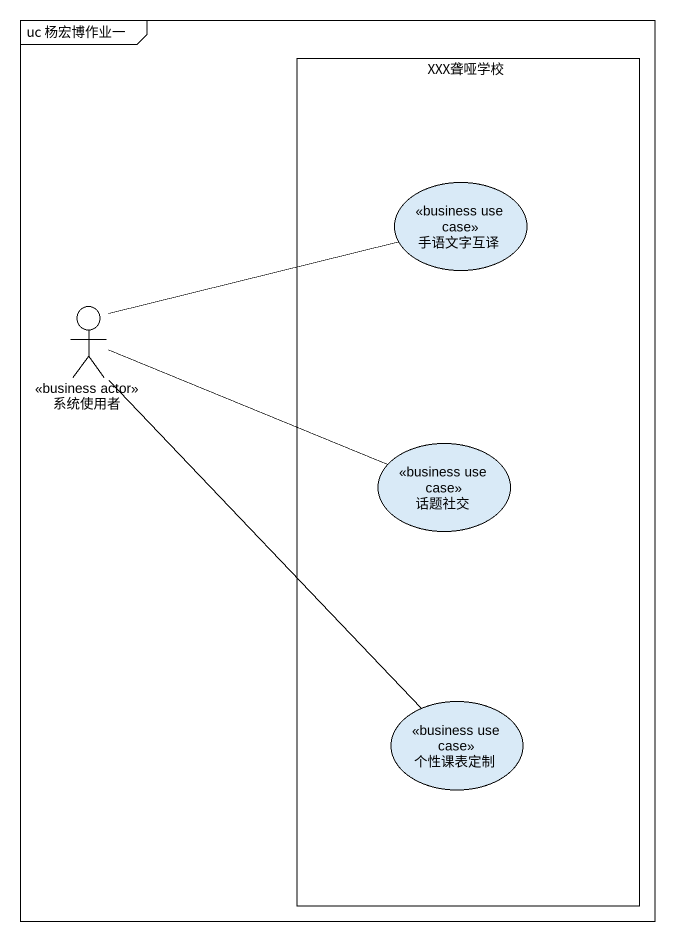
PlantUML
@startuml
mainframe uc 杨宏博作业一
rectangle XXX聋哑学校 {
  usecase 手语文字互译 <<business use case>>
  usecase 话题社交 <<business use case>>
  usecase 个性课表定制 <<business use case>>
}
actor 系统使用者 <<business actor>>
系统使用者 -right- 手语文字互译
系统使用者 -right- 话题社交
系统使用者 -- 个性课表定制
@enduml
